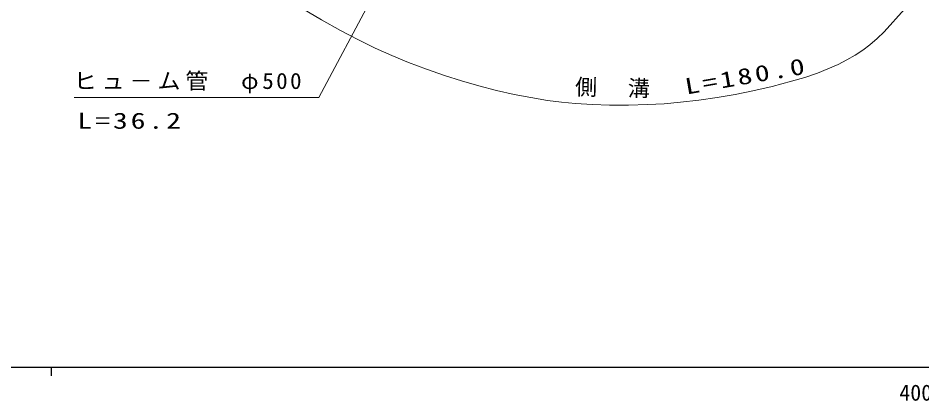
# Model space of a CAD drawing. Units: millimetres, scale not verified. Extents: x 40000 to 680000, y 20000 to 380000.
# Drawn here: x 364231 to 467150, y 201143 to 244743 of the extents above; entities that cross this region are included whole.
import ezdxf
from ezdxf.enums import TextEntityAlignment as Align

# ---------------------------------------------------------------- set-up
doc = ezdxf.new("R2010")
doc.units = ezdxf.units.MM
doc.header["$LTSCALE"] = 1000
doc.layers.add('M-BGD-HTXT', color=7, linetype='Continuous', lineweight=13)
doc.layers.add('M-TTL-BAND', color=7, linetype='Continuous', lineweight=25)
doc.styles.add('ＭＳ ゴシック', font='')
doc.styles.get('ＭＳ ゴシック').set_extended_font_data('MS Gothic')

msp = doc.modelspace()

# ---------------------------------------------------------------- linework, layer by layer
at = {"layer": 'M-BGD-HTXT'}
for p, q in [((421071, 278008), (398484, 235710)), ((398484, 235710), (370609, 235710))]:
    msp.add_line(p, q, dxfattribs=at)
msp.add_lwpolyline([(465168, 245747), (462855, 243167), (462058, 242410), (461219, 241697), (460414, 241094), (459565, 240534), (458603, 239977), (457607, 239469), (456450, 238951), (455250, 238481), (453800, 237985), (452314, 237540), (450105, 236966), (447897, 236455), (445866, 236043), (443835, 235692), (441762, 235396), (439674, 235158), (437807, 234995), (435917, 234891), (433743, 234834), (431572, 234837), (429636, 234897), (427693, 235017), (426112, 235164), (424525, 235372), (422621, 235680), (420716, 236049), (418706, 236502), (416699, 237016), (414736, 237581), (412781, 238207), (410723, 238926), (408686, 239701), (406782, 240486), (404901, 241326), (402909, 242304), (400945, 243335), (398780, 244544), (396642, 245806)], dxfattribs=at)
at = {"layer": 'M-TTL-BAND'}
for p, q in [((40000, 205000), (579000, 205000)), ((368000, 205000), (368000, 204000))]:
    msp.add_line(p, q, dxfattribs=at)

# ---------------------------------------------------------------- texts
at = {"layer": 'M-BGD-HTXT', "char_height": 1833, "attachment_point": 7, "style": 'ＭＳ ゴシック'}
for s, insert, rotation in [('\\T1.2;\\W1.35;L=180.0', (440332, 236001), 9.9), ('\\T1.2;側\u3000溝', (427640, 235802), 358.7)]:
    msp.add_mtext(s, dxfattribs=dict(at, insert=insert, rotation=rotation))
for s, insert in [('\\T1.21;\\W1.05;ヒュ－ム管\u3000φ500', (370566, 236172)), ('\\T1.2;\\W1.35;L=36.2', (370992, 232108))]:
    msp.add_mtext(s, dxfattribs=dict(at, insert=insert))
at = {"layer": 'M-TTL-BAND', "style": 'ＭＳ ゴシック'}
msp.add_text('400.0', height=1833, dxfattribs=at).set_placement((467693, 200623), align=Align.BOTTOM_CENTER)

doc.saveas('drawing.dxf')
